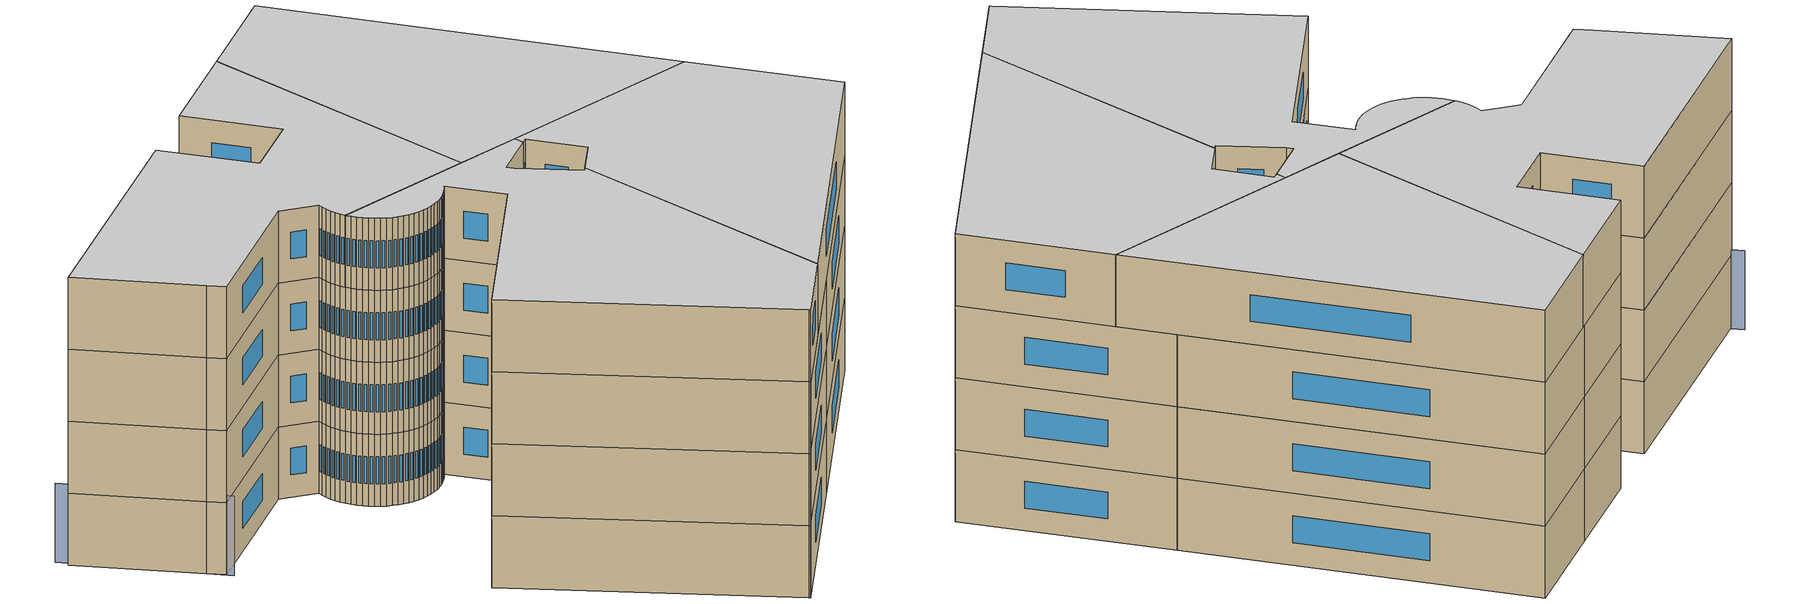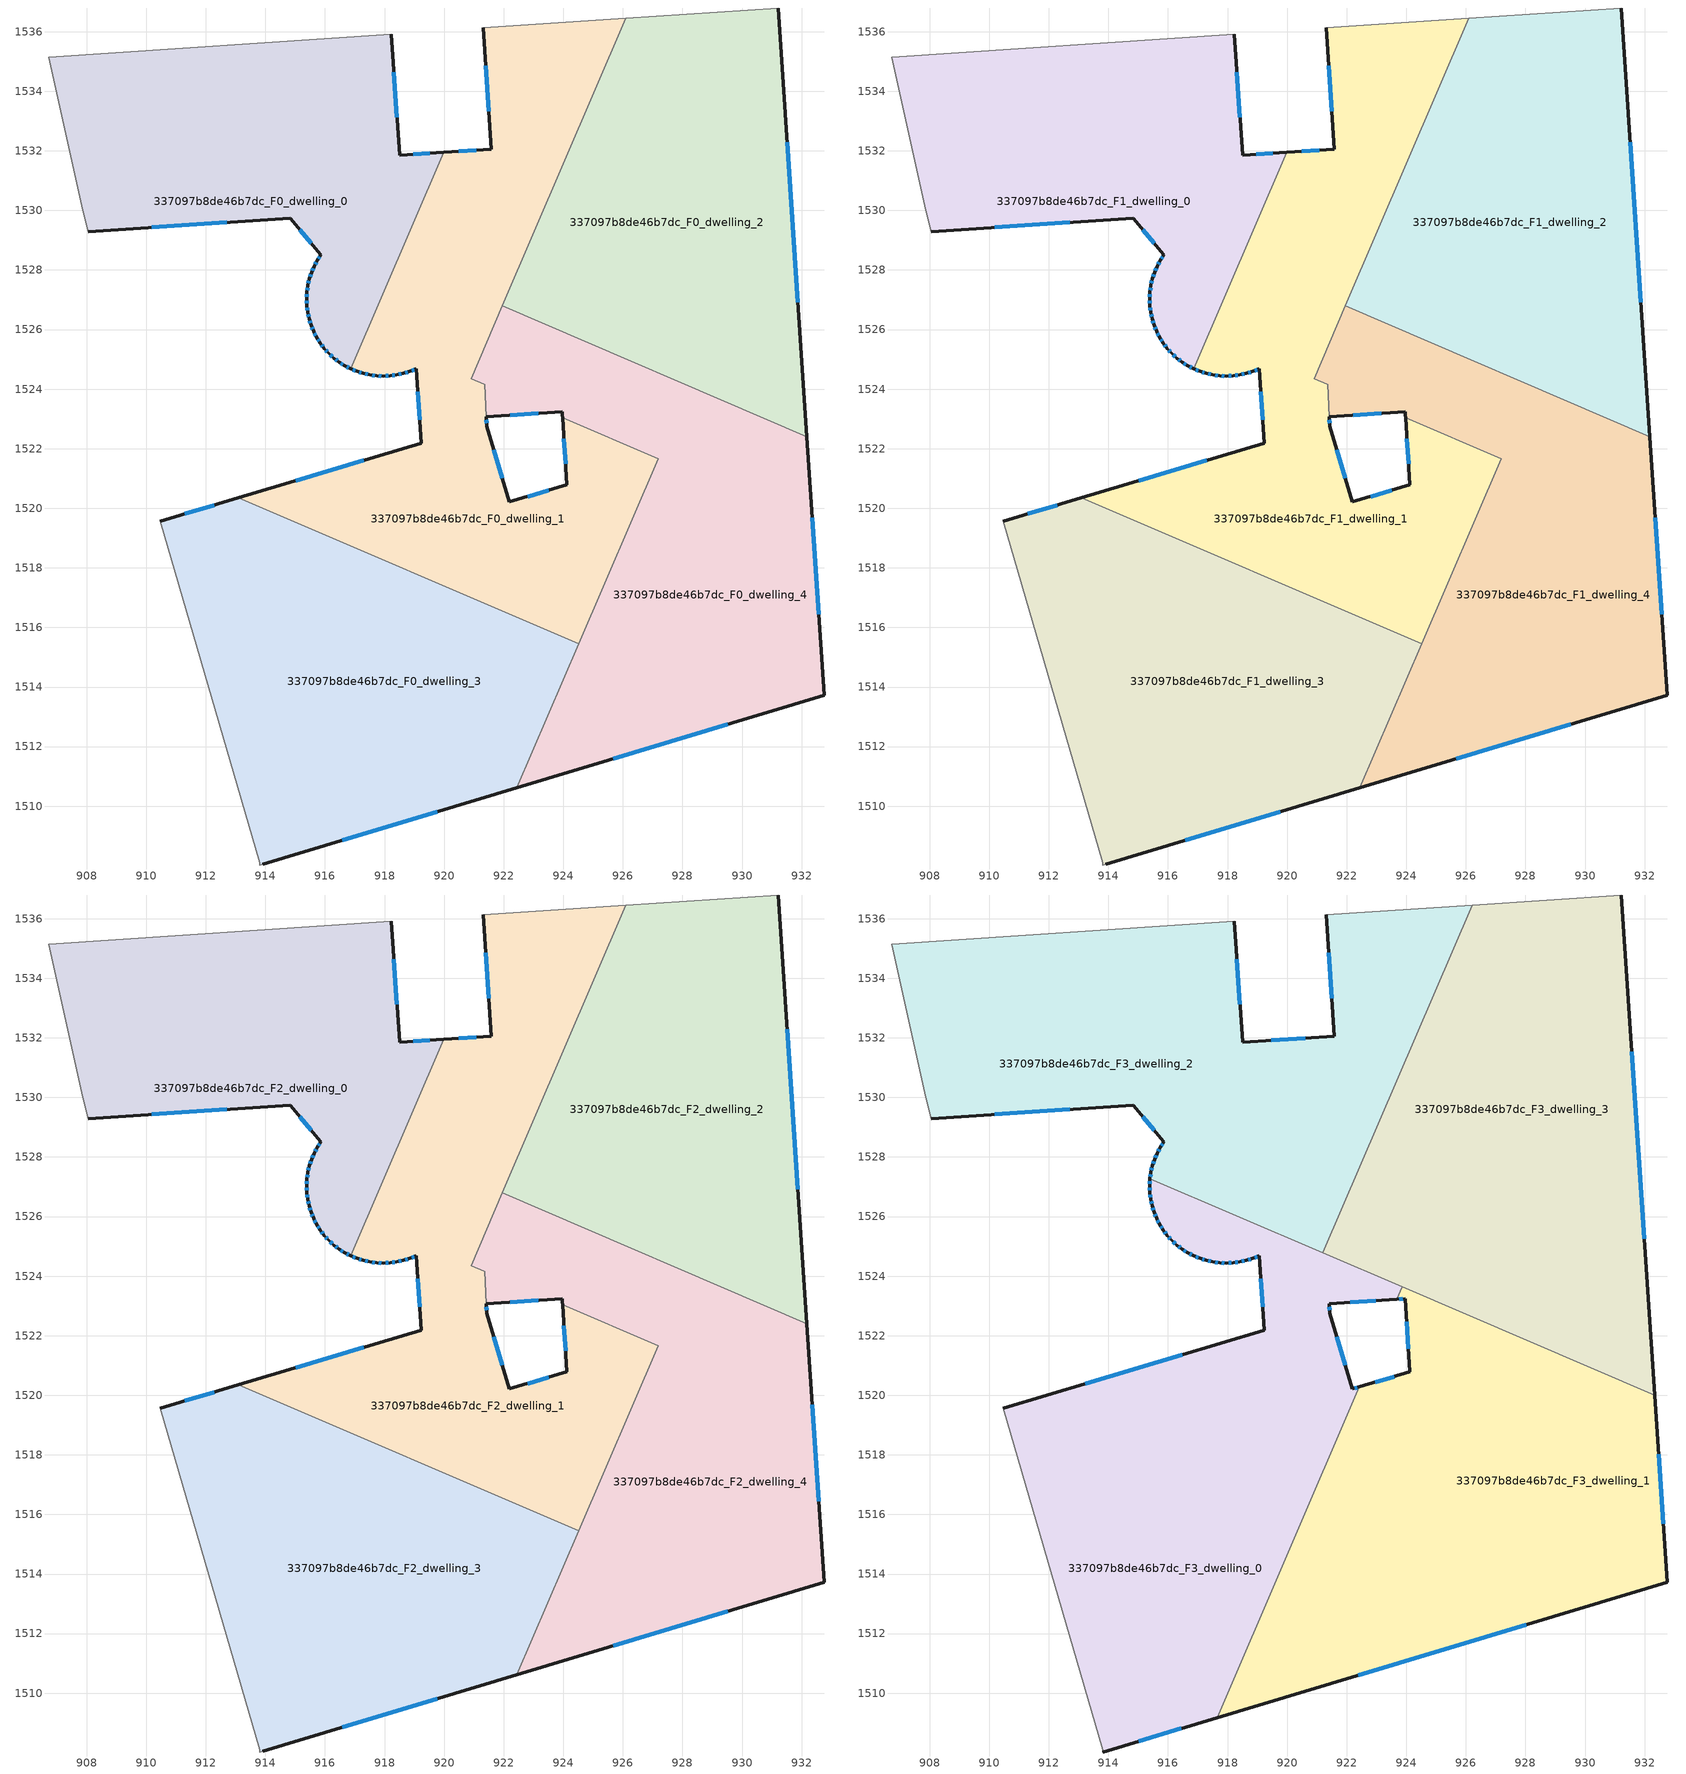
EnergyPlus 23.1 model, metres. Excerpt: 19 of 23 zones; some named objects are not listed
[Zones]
337097b8de46b7dc_F0_dwelling_0
 floor ground (EU_floor_Construction): 918.22,1535.91 918.5,1531.85 919.98,1531.95 916.86,1524.68 916.67,1524.79 916.47,1524.9 916.3,1525.04 916.13,1525.2 915.97,1525.36 915.84,1525.54 915.72,1525.73 915.61,1525.94 915.53,1526.15 915.47,1526.37 915.42,1526.58 915.39,1526.8 915.39,1527.03 915.39,1527.25 915.43,1527.48 915.47,1527.71 915.55,1527.92 915.64,1528.13 915.74,1528.32 915.86,1528.51 914.84,1529.74 908.05,1529.29 907.88,1530.01 906.73,1535.14 z0
 wall outside (EU_wall_Construction): 908.05,1529.29 914.84,1529.74 915.86,1528.51 915.74,1528.32 915.64,1528.13 915.55,1527.92 915.47,1527.71 915.43,1527.48 915.39,1527.25 915.39,1527.03 915.39,1526.8 915.42,1526.58 915.47,1526.37 915.53,1526.15 915.61,1525.94 915.72,1525.73 915.84,1525.54 915.97,1525.36 916.13,1525.2 916.3,1525.04 916.47,1524.9 916.67,1524.79 916.86,1524.68 / 919.98,1531.95 918.5,1531.85 918.22,1535.91 z0:3
 wall adiabatic (EU_wall_Construction): 918.22,1535.91 906.73,1535.14 907.88,1530.01 908.05,1529.29 z0:3
 wall to 337097b8de46b7dc_F0_dwelling_1 (EU_wall_Construction): 916.86,1524.68 919.98,1531.95 z0:3
 window (EU_Window_Construction): 916.18,1525.15 916.25,1525.09 / 916.02,1525.31 916.08,1525.25 / 915.88,1525.49 915.93,1525.42 / 915.76,1525.67 915.8,1525.6 / 915.65,1525.87 915.69,1525.79 / 915.56,1526.08 915.59,1526 / 915.49,1526.3 915.51,1526.21 / 915.44,1526.52 915.45,1526.43 / 915.4,1526.74 915.41,1526.65 / 915.39,1526.96 915.39,1526.88 / 915.39,1527.19 915.39,1527.1 / 915.42,1527.41 915.4,1527.33 / 915.46,1527.64 915.44,1527.55 / 915.53,1527.85 915.5,1527.77 / 915.61,1528.06 915.58,1527.98 / 915.71,1528.26 915.67,1528.19 / 915.82,1528.45 915.78,1528.38 / 915.16,1529.36 915.54,1528.9 / 910.18,1529.43 912.71,1529.6 / 918.41,1533.12 918.31,1534.64 / 919.52,1531.91 918.97,1531.88 / 916.73,1524.75 916.8,1524.71 / 916.53,1524.87 916.6,1524.82 / 916.35,1525 916.42,1524.95 z0.94:2.06
337097b8de46b7dc_F0_dwelling_1
 floor ground (EU_floor_Construction): 926.1,1536.45 920.91,1524.36 921.35,1524.17 921.43,1522.76 922.19,1520.21 924.12,1520.79 923.97,1523.04 927.18,1521.66 924.52,1515.45 913.1,1520.35 919.23,1522.19 919.06,1524.69 918.85,1524.59 918.63,1524.53 918.41,1524.48 918.19,1524.45 917.96,1524.44 917.74,1524.45 917.51,1524.48 917.29,1524.53 917.08,1524.59 916.86,1524.68 919.98,1531.95 921.58,1532.05 921.31,1536.12 z0
 wall outside (EU_wall_Construction): 923.97,1523.04 924.12,1520.79 922.19,1520.21 921.43,1522.76 921.41,1523.07 / 916.86,1524.68 917.08,1524.59 917.29,1524.53 917.51,1524.48 917.74,1524.45 917.96,1524.44 918.19,1524.45 918.41,1524.48 918.63,1524.53 918.85,1524.59 919.06,1524.69 919.23,1522.19 913.1,1520.35 / 921.31,1536.12 921.58,1532.05 919.98,1531.95 z0:3
 wall to 337097b8de46b7dc_F0_dwelling_4 (EU_wall_Construction): 924.52,1515.45 927.18,1521.66 923.97,1523.04 / 921.35,1524.17 920.91,1524.36 921.96,1526.79 / 921.41,1523.07 921.36,1524.16 z0:3
 wall to 337097b8de46b7dc_F0_dwelling_3 (EU_wall_Construction): 913.1,1520.35 924.52,1515.45 z0:3
 wall adiabatic (EU_wall_Construction): 926.1,1536.45 921.31,1536.12 z0:3
 wall to 337097b8de46b7dc_F0_dwelling_2 (EU_wall_Construction): 921.96,1526.79 926.1,1536.45 z0:3
 window (EU_Window_Construction): 921.95,1521.01 921.67,1521.96 / 923.52,1520.61 922.8,1520.39 / 924.02,1522.33 924.08,1521.49 / 917.31,1521.62 915.02,1520.93 / 919.11,1523.91 919.18,1522.97 / 918.91,1524.62 918.99,1524.66 / 918.7,1524.55 918.78,1524.57 / 918.48,1524.49 918.56,1524.51 / 918.26,1524.46 918.34,1524.47 / 918.03,1524.44 918.12,1524.45 / 917.81,1524.44 917.89,1524.44 / 917.58,1524.47 917.67,1524.46 / 917.36,1524.51 917.44,1524.5 / 917.15,1524.57 917.22,1524.55 / 916.93,1524.65 917.01,1524.62 / 921.08,1532.02 920.48,1531.98 / 921.39,1534.85 921.49,1533.33 / 921.42,1522.86 921.42,1522.97 z0.94:2.06
337097b8de46b7dc_F0_dwelling_2
 floor ground (EU_floor_Construction): 931.21,1536.79 932.18,1522.41 921.96,1526.79 926.1,1536.45 z0
 wall outside (EU_wall_Construction): 932.18,1522.41 931.21,1536.79 z0:3
 wall to 337097b8de46b7dc_F0_dwelling_4 (EU_wall_Construction): 921.96,1526.79 932.18,1522.41 z0:3
 wall adiabatic (EU_wall_Construction): 931.21,1536.79 926.1,1536.45 z0:3
 window (EU_Window_Construction): 931.88,1526.92 931.52,1532.28 z0.94:2.06
337097b8de46b7dc_F0_dwelling_3
 floor ground (EU_floor_Construction): 924.52,1515.45 922.44,1510.62 913.91,1508.05 913.81,1508.03 913.81,1508.09 910.48,1519.57 913.1,1520.35 z0
 wall outside (EU_wall_Construction): 913.1,1520.35 910.48,1519.57 / 913.91,1508.05 922.44,1510.62 z0:3
 wall adiabatic (EU_wall_Construction): 910.48,1519.57 913.81,1508.09 913.81,1508.03 913.91,1508.05 z0:3
 wall to 337097b8de46b7dc_F0_dwelling_4 (EU_wall_Construction): 922.44,1510.62 924.51,1515.45 z0:3
 window (EU_Window_Construction): 912.28,1520.11 911.3,1519.82 / 916.58,1508.86 919.76,1509.81 z0.94:2.06
337097b8de46b7dc_F0_dwelling_4
 floor ground (EU_floor_Construction): 932.18,1522.41 932.76,1513.72 922.44,1510.62 927.18,1521.66 923.97,1523.04 923.97,1523.13 923.96,1523.24 921.41,1523.07 921.36,1524.16 920.91,1524.36 921.96,1526.79 z0
 wall outside (EU_wall_Construction): 921.41,1523.07 923.96,1523.24 923.97,1523.13 923.97,1523.04 / 922.44,1510.62 932.76,1513.72 932.18,1522.41 z0:3
 window (EU_Window_Construction): 922.21,1523.12 923.16,1523.19 / 932.58,1516.44 932.36,1519.68 / 925.67,1511.59 929.53,1512.74 z0.94:2.06
337097b8de46b7dc_F1_dwelling_0
 floor to 337097b8de46b7dc_F0_dwelling_0 (EU_floor_Construction): 918.22,1535.91 918.5,1531.85 919.98,1531.95 916.86,1524.68 916.67,1524.79 916.47,1524.9 916.3,1525.04 916.13,1525.2 915.97,1525.36 915.84,1525.54 915.72,1525.73 915.61,1525.94 915.53,1526.15 915.47,1526.37 915.42,1526.58 915.39,1526.8 915.39,1527.03 915.39,1527.25 915.43,1527.48 915.47,1527.71 915.55,1527.92 915.64,1528.13 915.74,1528.32 915.86,1528.51 914.84,1529.74 908.05,1529.29 907.88,1530.01 906.73,1535.14 z3
 wall outside (EU_wall_Construction): 908.05,1529.29 914.84,1529.74 915.86,1528.51 915.74,1528.32 915.64,1528.13 915.55,1527.92 915.47,1527.71 915.43,1527.48 915.39,1527.25 915.39,1527.03 915.39,1526.8 915.42,1526.58 915.47,1526.37 915.53,1526.15 915.61,1525.94 915.72,1525.73 915.84,1525.54 915.97,1525.36 916.13,1525.2 916.3,1525.04 916.47,1524.9 916.67,1524.79 916.86,1524.68 / 919.98,1531.95 918.5,1531.85 918.22,1535.91 z3:6
 wall adiabatic (EU_wall_Construction): 918.22,1535.91 906.73,1535.14 907.88,1530.01 908.05,1529.29 z3:6
 wall to 337097b8de46b7dc_F1_dwelling_1 (EU_wall_Construction): 916.86,1524.68 919.98,1531.95 z3:6
 window (EU_Window_Construction): 916.18,1525.15 916.25,1525.09 / 916.02,1525.31 916.08,1525.25 / 915.88,1525.49 915.93,1525.42 / 915.76,1525.67 915.8,1525.6 / 915.65,1525.87 915.69,1525.79 / 915.56,1526.08 915.59,1526 / 915.49,1526.3 915.51,1526.21 / 915.44,1526.52 915.45,1526.43 / 915.4,1526.74 915.41,1526.65 / 915.39,1526.96 915.39,1526.88 / 915.39,1527.19 915.39,1527.1 / 915.42,1527.41 915.4,1527.33 / 915.46,1527.64 915.44,1527.55 / 915.53,1527.85 915.5,1527.77 / 915.61,1528.06 915.58,1527.98 / 915.71,1528.26 915.67,1528.19 / 915.82,1528.45 915.78,1528.38 / 915.16,1529.36 915.54,1528.9 / 910.18,1529.43 912.71,1529.6 / 918.41,1533.12 918.31,1534.64 / 919.52,1531.91 918.97,1531.88 / 916.73,1524.75 916.8,1524.71 / 916.53,1524.87 916.6,1524.82 / 916.35,1525 916.42,1524.95 z3.94:5.06
337097b8de46b7dc_F1_dwelling_1
 floor to 337097b8de46b7dc_F0_dwelling_1 (EU_floor_Construction): 926.1,1536.45 920.91,1524.36 921.36,1524.16 921.43,1522.76 922.19,1520.21 924.12,1520.79 923.97,1523.04 927.18,1521.66 924.52,1515.45 913.1,1520.35 919.23,1522.19 919.06,1524.69 918.85,1524.59 918.63,1524.53 918.41,1524.48 918.19,1524.45 917.96,1524.44 917.74,1524.45 917.51,1524.48 917.29,1524.53 917.08,1524.59 916.86,1524.68 919.98,1531.95 921.58,1532.05 921.31,1536.12 z3
 wall outside (EU_wall_Construction): 923.97,1523.04 924.12,1520.79 922.19,1520.21 921.43,1522.76 921.41,1523.07 / 916.86,1524.68 917.08,1524.59 917.29,1524.53 917.51,1524.48 917.74,1524.45 917.96,1524.44 918.19,1524.45 918.41,1524.48 918.63,1524.53 918.85,1524.59 919.06,1524.69 919.23,1522.19 913.1,1520.35 / 921.31,1536.12 921.58,1532.05 919.98,1531.95 z3:6
 wall to 337097b8de46b7dc_F1_dwelling_4 (EU_wall_Construction): 924.52,1515.45 927.18,1521.66 923.97,1523.04 / 921.35,1524.17 920.91,1524.36 921.96,1526.79 / 921.41,1523.07 921.36,1524.16 z3:6
 wall to 337097b8de46b7dc_F1_dwelling_3 (EU_wall_Construction): 913.1,1520.35 924.52,1515.45 z3:6
 wall adiabatic (EU_wall_Construction): 926.1,1536.45 921.31,1536.12 z3:6
 wall to 337097b8de46b7dc_F1_dwelling_2 (EU_wall_Construction): 921.96,1526.79 926.1,1536.45 z3:6
 window (EU_Window_Construction): 921.95,1521.01 921.67,1521.96 / 923.52,1520.61 922.8,1520.39 / 924.02,1522.33 924.08,1521.49 / 917.31,1521.62 915.02,1520.93 / 919.11,1523.91 919.18,1522.97 / 918.91,1524.62 918.99,1524.66 / 918.7,1524.55 918.78,1524.57 / 918.48,1524.49 918.56,1524.51 / 918.26,1524.46 918.34,1524.47 / 918.03,1524.44 918.12,1524.45 / 917.81,1524.44 917.89,1524.44 / 917.58,1524.47 917.67,1524.46 / 917.36,1524.51 917.44,1524.5 / 917.15,1524.57 917.22,1524.55 / 916.93,1524.65 917.01,1524.62 / 921.08,1532.02 920.48,1531.98 / 921.39,1534.85 921.49,1533.33 / 921.42,1522.86 921.42,1522.97 z3.94:5.06
337097b8de46b7dc_F1_dwelling_2
 floor to 337097b8de46b7dc_F0_dwelling_2 (EU_floor_Construction): 931.21,1536.79 932.18,1522.41 921.96,1526.79 926.1,1536.45 z3
 wall outside (EU_wall_Construction): 932.18,1522.41 931.21,1536.79 z3:6
 wall to 337097b8de46b7dc_F1_dwelling_4 (EU_wall_Construction): 921.96,1526.79 932.18,1522.41 z3:6
 wall adiabatic (EU_wall_Construction): 931.21,1536.79 926.1,1536.45 z3:6
 window (EU_Window_Construction): 931.88,1526.92 931.52,1532.28 z3.94:5.06
337097b8de46b7dc_F1_dwelling_3
 floor to 337097b8de46b7dc_F0_dwelling_3 (EU_floor_Construction): 924.52,1515.45 922.44,1510.62 913.91,1508.05 913.81,1508.03 913.81,1508.09 910.48,1519.57 913.1,1520.35 z3
 wall outside (EU_wall_Construction): 913.1,1520.35 910.48,1519.57 / 913.91,1508.05 922.44,1510.62 z3:6
 wall adiabatic (EU_wall_Construction): 910.48,1519.57 913.81,1508.09 913.81,1508.03 913.91,1508.05 z3:6
 wall to 337097b8de46b7dc_F1_dwelling_4 (EU_wall_Construction): 922.44,1510.62 924.51,1515.45 z3:6
 window (EU_Window_Construction): 912.28,1520.11 911.3,1519.82 / 916.58,1508.86 919.76,1509.81 z3.94:5.06
337097b8de46b7dc_F1_dwelling_4
 floor to 337097b8de46b7dc_F0_dwelling_4 (EU_floor_Construction): 932.18,1522.41 932.76,1513.72 922.44,1510.62 927.18,1521.66 923.97,1523.04 923.97,1523.13 923.96,1523.24 921.41,1523.07 921.36,1524.16 920.91,1524.36 921.96,1526.79 z3
 wall outside (EU_wall_Construction): 921.41,1523.07 923.96,1523.24 923.97,1523.13 923.97,1523.04 / 922.44,1510.62 932.76,1513.72 932.18,1522.41 z3:6
 window (EU_Window_Construction): 922.21,1523.12 923.16,1523.19 / 932.58,1516.44 932.36,1519.68 / 925.67,1511.59 929.53,1512.74 z3.94:5.06
337097b8de46b7dc_F2_dwelling_0
 floor to 337097b8de46b7dc_F1_dwelling_0 (EU_floor_Construction): 918.22,1535.91 918.5,1531.85 919.98,1531.95 916.86,1524.68 916.67,1524.79 916.47,1524.9 916.3,1525.04 916.13,1525.2 915.97,1525.36 915.84,1525.54 915.72,1525.73 915.61,1525.94 915.53,1526.15 915.47,1526.37 915.42,1526.58 915.39,1526.8 915.39,1527.03 915.39,1527.25 915.43,1527.48 915.47,1527.71 915.55,1527.92 915.64,1528.13 915.74,1528.32 915.86,1528.51 914.84,1529.74 908.05,1529.29 907.88,1530.01 906.73,1535.14 z6
 wall outside (EU_wall_Construction): 908.05,1529.29 914.84,1529.74 915.86,1528.51 915.74,1528.32 915.64,1528.13 915.55,1527.92 915.47,1527.71 915.43,1527.48 915.39,1527.25 915.39,1527.03 915.39,1526.8 915.42,1526.58 915.47,1526.37 915.53,1526.15 915.61,1525.94 915.72,1525.73 915.84,1525.54 915.97,1525.36 916.13,1525.2 916.3,1525.04 916.47,1524.9 916.67,1524.79 916.86,1524.68 / 919.98,1531.95 918.5,1531.85 918.22,1535.91 z6:9
 wall adiabatic (EU_wall_Construction): 918.22,1535.91 906.73,1535.14 907.88,1530.01 908.05,1529.29 z6:9
 wall to 337097b8de46b7dc_F2_dwelling_1 (EU_wall_Construction): 916.86,1524.68 919.98,1531.95 z6:9
 window (EU_Window_Construction): 916.18,1525.15 916.25,1525.09 / 916.02,1525.31 916.08,1525.25 / 915.88,1525.49 915.93,1525.42 / 915.76,1525.67 915.8,1525.6 / 915.65,1525.87 915.69,1525.79 / 915.56,1526.08 915.59,1526 / 915.49,1526.3 915.51,1526.21 / 915.44,1526.52 915.45,1526.43 / 915.4,1526.74 915.41,1526.65 / 915.39,1526.96 915.39,1526.88 / 915.39,1527.19 915.39,1527.1 / 915.42,1527.41 915.4,1527.33 / 915.46,1527.64 915.44,1527.55 / 915.53,1527.85 915.5,1527.77 / 915.61,1528.06 915.58,1527.98 / 915.71,1528.26 915.67,1528.19 / 915.82,1528.45 915.78,1528.38 / 915.16,1529.36 915.54,1528.9 / 910.18,1529.43 912.71,1529.6 / 918.41,1533.12 918.31,1534.64 / 919.52,1531.91 918.97,1531.88 / 916.73,1524.75 916.8,1524.71 / 916.53,1524.87 916.6,1524.82 / 916.35,1525 916.42,1524.95 z6.94:8.06
337097b8de46b7dc_F2_dwelling_1
 floor to 337097b8de46b7dc_F1_dwelling_1 (EU_floor_Construction): 926.1,1536.45 920.91,1524.36 921.36,1524.16 921.43,1522.76 922.19,1520.21 924.12,1520.79 923.97,1523.04 927.18,1521.66 924.52,1515.45 913.1,1520.35 919.23,1522.19 919.06,1524.69 918.85,1524.59 918.63,1524.53 918.41,1524.48 918.19,1524.45 917.96,1524.44 917.74,1524.45 917.51,1524.48 917.29,1524.53 917.08,1524.59 916.86,1524.68 919.98,1531.95 921.58,1532.05 921.31,1536.12 z6
 wall outside (EU_wall_Construction): 923.97,1523.04 924.12,1520.79 922.19,1520.21 921.43,1522.76 921.41,1523.07 / 916.86,1524.68 917.08,1524.59 917.29,1524.53 917.51,1524.48 917.74,1524.45 917.96,1524.44 918.19,1524.45 918.41,1524.48 918.63,1524.53 918.85,1524.59 919.06,1524.69 919.23,1522.19 913.1,1520.35 / 921.31,1536.12 921.58,1532.05 919.98,1531.95 z6:9
 wall to 337097b8de46b7dc_F2_dwelling_4 (EU_wall_Construction): 924.52,1515.45 927.18,1521.66 923.97,1523.04 / 921.35,1524.17 920.91,1524.36 921.96,1526.79 / 921.41,1523.07 921.36,1524.16 z6:9
 wall to 337097b8de46b7dc_F2_dwelling_3 (EU_wall_Construction): 913.1,1520.35 924.52,1515.45 z6:9
 wall adiabatic (EU_wall_Construction): 926.1,1536.45 921.31,1536.12 z6:9
 wall to 337097b8de46b7dc_F2_dwelling_2 (EU_wall_Construction): 921.96,1526.79 926.1,1536.45 z6:9
 window (EU_Window_Construction): 921.95,1521.01 921.67,1521.96 / 923.52,1520.61 922.8,1520.39 / 924.02,1522.33 924.08,1521.49 / 917.31,1521.62 915.02,1520.93 / 919.11,1523.91 919.18,1522.97 / 918.91,1524.62 918.99,1524.66 / 918.7,1524.55 918.78,1524.57 / 918.48,1524.49 918.56,1524.51 / 918.26,1524.46 918.34,1524.47 / 918.03,1524.44 918.12,1524.45 / 917.81,1524.44 917.89,1524.44 / 917.58,1524.47 917.67,1524.46 / 917.36,1524.51 917.44,1524.5 / 917.15,1524.57 917.22,1524.55 / 916.93,1524.65 917.01,1524.62 / 921.08,1532.02 920.48,1531.98 / 921.39,1534.85 921.49,1533.33 / 921.42,1522.86 921.42,1522.97 z6.94:8.06
337097b8de46b7dc_F2_dwelling_2
 floor to 337097b8de46b7dc_F1_dwelling_2 (EU_floor_Construction): 931.21,1536.79 932.18,1522.41 921.96,1526.79 926.1,1536.45 z6
 wall outside (EU_wall_Construction): 932.18,1522.41 931.21,1536.79 z6:9
 wall to 337097b8de46b7dc_F2_dwelling_4 (EU_wall_Construction): 921.96,1526.79 932.18,1522.41 z6:9
 wall adiabatic (EU_wall_Construction): 931.21,1536.79 926.1,1536.45 z6:9
 window (EU_Window_Construction): 931.88,1526.92 931.52,1532.28 z6.94:8.06
337097b8de46b7dc_F2_dwelling_3
 floor to 337097b8de46b7dc_F1_dwelling_3 (EU_floor_Construction): 924.52,1515.45 922.44,1510.62 913.91,1508.05 913.81,1508.03 913.81,1508.09 910.48,1519.57 913.1,1520.35 z6
 wall outside (EU_wall_Construction): 913.1,1520.35 910.48,1519.57 / 913.91,1508.05 922.44,1510.62 z6:9
 wall adiabatic (EU_wall_Construction): 910.48,1519.57 913.81,1508.09 913.81,1508.03 913.91,1508.05 z6:9
 wall to 337097b8de46b7dc_F2_dwelling_4 (EU_wall_Construction): 922.44,1510.62 924.51,1515.45 z6:9
 window (EU_Window_Construction): 912.28,1520.11 911.3,1519.82 / 916.58,1508.86 919.76,1509.81 z6.94:8.06
337097b8de46b7dc_F2_dwelling_4
 floor to 337097b8de46b7dc_F1_dwelling_4 (EU_floor_Construction): 932.18,1522.41 932.76,1513.72 922.44,1510.62 927.18,1521.66 923.97,1523.04 923.97,1523.13 923.96,1523.24 921.41,1523.07 921.36,1524.16 920.91,1524.36 921.96,1526.79 z6
 wall outside (EU_wall_Construction): 921.41,1523.07 923.96,1523.24 923.97,1523.13 923.97,1523.04 / 922.44,1510.62 932.76,1513.72 932.18,1522.41 z6:9
 window (EU_Window_Construction): 922.21,1523.12 923.16,1523.19 / 932.58,1516.44 932.36,1519.68 / 925.67,1511.59 929.53,1512.74 z6.94:8.06
337097b8de46b7dc_F3_dwelling_0
 floor to 337097b8de46b7dc_F2_dwelling_3 (EU_floor_Construction): 920.99,1516.96 917.65,1509.18 913.91,1508.05 913.81,1508.03 913.81,1508.09 910.48,1519.57 913.1,1520.35 z9
 floor to 337097b8de46b7dc_F2_dwelling_0 (EU_floor_Construction): 917.58,1526.34 916.87,1524.68 916.67,1524.79 916.47,1524.9 916.3,1525.04 916.13,1525.2 915.97,1525.36 915.84,1525.54 915.72,1525.73 915.61,1525.94 915.53,1526.15 915.47,1526.37 915.42,1526.58 915.39,1526.8 915.39,1527.03 915.39,1527.25 915.4,1527.27 z9
 floor to 337097b8de46b7dc_F2_dwelling_1 (EU_floor_Construction): 921.11,1524.82 920.91,1524.36 921.36,1524.16 921.43,1522.76 922.19,1520.21 922.42,1520.28 920.99,1516.96 913.1,1520.35 919.23,1522.19 919.06,1524.69 918.85,1524.59 918.63,1524.53 918.41,1524.48 918.19,1524.45 917.96,1524.44 917.74,1524.45 917.51,1524.48 917.29,1524.53 917.08,1524.59 916.87,1524.68 917.58,1526.34 z9
 floor to 337097b8de46b7dc_F2_dwelling_4 (EU_floor_Construction): 923.86,1523.64 923.68,1523.22 921.41,1523.07 921.36,1524.16 920.91,1524.36 921.11,1524.82 z9
 wall outside (EU_wall_Construction): 915.4,1527.27 915.39,1527.25 915.39,1527.03 915.39,1526.8 915.42,1526.58 915.47,1526.37 915.53,1526.15 915.61,1525.94 915.72,1525.73 915.84,1525.54 915.97,1525.36 916.13,1525.2 916.3,1525.04 916.47,1524.9 916.67,1524.79 916.87,1524.68 917.08,1524.59 917.29,1524.53 917.51,1524.48 917.74,1524.45 917.96,1524.44 918.19,1524.45 918.41,1524.48 918.63,1524.53 918.85,1524.59 919.06,1524.69 919.23,1522.19 910.48,1519.57 / 922.42,1520.28 922.19,1520.21 921.43,1522.76 921.41,1523.07 923.68,1523.22 / 913.81,1508.03 917.65,1509.18 z9:12
 wall to 337097b8de46b7dc_F3_dwelling_1 (EU_wall_Construction): 923.68,1523.22 923.86,1523.64 / 917.65,1509.18 922.42,1520.28 z9:12
 wall adiabatic (EU_wall_Construction): 910.48,1519.57 913.81,1508.09 913.81,1508.03 z9:12
 wall to 337097b8de46b7dc_F3_dwelling_2 (EU_wall_Construction): 921.2,1524.78 915.4,1527.27 z9:12
 wall to 337097b8de46b7dc_F3_dwelling_3 (EU_wall_Construction): 923.86,1523.64 921.2,1524.78 z9:12
 window (EU_Window_Construction): 918.91,1524.62 918.99,1524.66 / 918.7,1524.55 918.78,1524.57 / 918.48,1524.49 918.56,1524.51 / 918.26,1524.46 918.34,1524.47 / 918.03,1524.44 918.12,1524.45 / 917.81,1524.44 917.89,1524.44 / 917.58,1524.47 917.67,1524.46 / 917.36,1524.51 917.44,1524.5 / 917.15,1524.57 917.22,1524.55 / 916.93,1524.65 917.01,1524.62 / 916.73,1524.75 916.8,1524.71 / 916.53,1524.87 916.6,1524.82 / 916.35,1525 916.42,1524.95 / 916.18,1525.15 916.25,1525.09 / 916.02,1525.31 916.08,1525.25 / 915.88,1525.49 915.93,1525.42 / 915.76,1525.67 915.8,1525.6 / 915.65,1525.87 915.69,1525.79 / 915.56,1526.08 915.59,1526 / 915.49,1526.3 915.51,1526.21 / 915.44,1526.52 915.45,1526.43 / 915.4,1526.74 915.41,1526.65 / 915.39,1526.96 915.39,1526.88 / 915.39,1527.19 915.39,1527.1 / 922.12,1523.12 922.97,1523.18 / 921.42,1522.86 921.42,1522.97 / 921.95,1521.01 921.67,1521.96 / 922.35,1520.26 922.26,1520.23 / 915.01,1508.39 916.45,1508.82 / 916.49,1521.37 913.22,1520.39 / 919.11,1523.91 919.18,1522.97 z9.94:11.06
 ceiling to 337097b8de46b7dc_F4_dwelling_0 (EU_floor_Construction): 917.65,1509.18 922.42,1520.28 922.19,1520.21 921.43,1522.76 921.41,1523.07 923.68,1523.22 923.86,1523.64 915.4,1527.27 915.39,1527.25 915.39,1527.03 915.39,1526.8 915.42,1526.58 915.47,1526.37 915.53,1526.15 915.61,1525.94 915.72,1525.73 915.84,1525.54 915.97,1525.36 916.13,1525.2 916.3,1525.04 916.47,1524.9 916.67,1524.79 916.87,1524.68 917.08,1524.59 917.29,1524.53 917.51,1524.48 917.74,1524.45 917.96,1524.44 918.19,1524.45 918.41,1524.48 918.63,1524.53 918.85,1524.59 919.06,1524.69 919.23,1522.19 910.48,1519.57 913.81,1508.09 913.81,1508.03 z12
337097b8de46b7dc_F3_dwelling_1
 floor to 337097b8de46b7dc_F2_dwelling_1 (EU_floor_Construction): 927.18,1521.66 924.52,1515.45 920.99,1516.96 922.42,1520.28 924.12,1520.79 923.97,1523.04 z9
 floor to 337097b8de46b7dc_F2_dwelling_4 (EU_floor_Construction): 932.34,1520 932.76,1513.72 922.44,1510.62 927.18,1521.66 923.97,1523.04 923.97,1523.13 923.96,1523.24 923.68,1523.22 923.86,1523.64 z9
 floor to 337097b8de46b7dc_F2_dwelling_3 (EU_floor_Construction): 924.51,1515.45 922.44,1510.62 917.65,1509.18 920.99,1516.96 z9
 wall outside (EU_wall_Construction): 923.68,1523.22 923.96,1523.24 924.12,1520.79 922.42,1520.28 / 917.65,1509.18 932.76,1513.72 932.34,1520 z9:12
 wall to 337097b8de46b7dc_F3_dwelling_3 (EU_wall_Construction): 932.34,1520 923.86,1523.64 z9:12
 window (EU_Window_Construction): 923.59,1520.63 922.95,1520.44 / 924.01,1522.47 924.07,1521.56 / 923.77,1523.23 923.87,1523.24 / 932.63,1515.68 932.47,1518.03 / 922.39,1510.6 928.02,1512.29 z9.94:11.06
 ceiling to 337097b8de46b7dc_F4_dwelling_1 (EU_floor_Construction): 932.76,1513.72 932.34,1520 923.86,1523.64 923.68,1523.22 923.96,1523.24 924.12,1520.79 922.42,1520.28 917.65,1509.18 z12
337097b8de46b7dc_F3_dwelling_2
 floor to 337097b8de46b7dc_F2_dwelling_0 (EU_floor_Construction): 918.22,1535.91 918.5,1531.85 919.98,1531.95 917.58,1526.34 915.4,1527.27 915.43,1527.48 915.47,1527.71 915.55,1527.92 915.64,1528.13 915.74,1528.32 915.86,1528.51 914.84,1529.74 908.05,1529.29 907.88,1530.01 906.73,1535.14 z9
 floor to 337097b8de46b7dc_F2_dwelling_1 (EU_floor_Construction): 926.1,1536.45 921.11,1524.82 917.58,1526.34 919.98,1531.95 921.58,1532.05 921.31,1536.12 z9
 floor to 337097b8de46b7dc_F2_dwelling_2 (EU_floor_Construction): 926.21,1536.46 922.05,1526.76 921.96,1526.79 926.1,1536.45 z9
 floor to 337097b8de46b7dc_F2_dwelling_4 (EU_floor_Construction): 922.05,1526.76 921.2,1524.78 921.11,1524.82 921.96,1526.79 z9
 wall outside (EU_wall_Construction): 921.31,1536.12 921.58,1532.05 918.5,1531.85 918.22,1535.91 / 908.05,1529.29 914.84,1529.74 915.86,1528.51 915.74,1528.32 915.64,1528.13 915.55,1527.92 915.47,1527.71 915.43,1527.48 915.4,1527.27 z9:12
 wall adiabatic (EU_wall_Construction): 926.21,1536.46 921.31,1536.12 / 918.22,1535.91 906.73,1535.14 907.88,1530.01 908.05,1529.29 z9:12
 wall to 337097b8de46b7dc_F3_dwelling_3 (EU_wall_Construction): 921.2,1524.78 926.21,1536.46 z9:12
 window (EU_Window_Construction): 918.41,1533.12 918.31,1534.64 / 920.61,1531.99 919.47,1531.91 / 921.39,1534.85 921.49,1533.33 / 915.42,1527.42 915.41,1527.34 / 915.46,1527.64 915.44,1527.55 / 915.53,1527.85 915.5,1527.77 / 915.61,1528.06 915.58,1527.98 / 915.71,1528.26 915.67,1528.19 / 915.82,1528.45 915.78,1528.38 / 915.16,1529.36 915.54,1528.9 / 910.18,1529.43 912.71,1529.6 z9.94:11.06
 ceiling to 337097b8de46b7dc_F4_dwelling_2 (EU_floor_Construction): 921.2,1524.78 926.21,1536.46 921.31,1536.12 921.58,1532.05 918.5,1531.85 918.22,1535.91 906.73,1535.14 907.88,1530.01 908.05,1529.29 914.84,1529.74 915.86,1528.51 915.74,1528.32 915.64,1528.13 915.55,1527.92 915.47,1527.71 915.43,1527.48 915.4,1527.27 z12
337097b8de46b7dc_F3_dwelling_3
 floor to 337097b8de46b7dc_F2_dwelling_2 (EU_floor_Construction): 931.21,1536.79 932.18,1522.41 922.05,1526.76 926.21,1536.46 z9
 floor to 337097b8de46b7dc_F2_dwelling_4 (EU_floor_Construction): 932.18,1522.41 932.34,1520 921.2,1524.78 922.05,1526.76 z9
 wall outside (EU_wall_Construction): 932.34,1520 931.21,1536.79 z9:12
 wall adiabatic (EU_wall_Construction): 931.21,1536.79 926.21,1536.46 z9:12
 window (EU_Window_Construction): 931.99,1525.26 931.57,1531.53 z9.94:11.06
 ceiling to 337097b8de46b7dc_F4_dwelling_3 (EU_floor_Construction): 932.34,1520 931.21,1536.79 926.21,1536.46 921.2,1524.78 z12
shading: 906.81,1535.7 908.07,1528.98 z0:3.3
[Building]
EU S2 Campaign: North Axis=0; Terrain=City; Solar Distribution=FullExterior
[Site:Location]
Vienna: Latitude=48; Longitude=16.5; Time Zone=1; Elevation=183
[SizingPeriod:WeatherFileDays]
AnnualSizingPeriod: Begin Month=1; Begin Day of Month=1; End Month=12; End Day of Month=31; Day of Week for Start Day=Monday; Use Weather File Daylight Saving Period=No; Use Weather File Rain and Snow Indicators=No
[MATERIAL]
EU_InternalMass_Material: Roughness=MediumRough; Thickness=0.1; Conductivity=1; Density=1800; Specific Heat=900; Thermal Absorptance=0.9; Solar Absorptance=0.7; Visible Absorptance=0.7
[MATERIAL:NOMASS] Roughness=MediumRough; Thermal Absorptance=0.9; Solar Absorptance=0.7; Visible Absorptance=0.7
Name | Thermal Resistance
EU_wall_NoMass | 0.914258
EU_floor_NoMass | 1.09711
[WINDOWMATERIAL:SIMPLEGLAZINGSYSTEM]
EU_Window_SimpleGlazing: UFactor=2.09642; Solar Heat Gain Coefficient=0.65; Visible Transmittance=0.65
[CONSTRUCTION]
EU_wall_Construction: EU_wall_NoMass
EU_floor_Construction: EU_floor_NoMass
EU_Window_Construction: EU_Window_SimpleGlazing
EU_InternalMass_Construction: EU_InternalMass_Material
[ZONE] Type=1; Multiplier=1; Ceiling Height=autocalculate; Floor Area=autocalculate; Part of Total Floor Area=Yes
Name | Volume
337097b8de46b7dc_F0_dwelling_0; 337097b8de46b7dc_F1_dwelling_0; 337097b8de46b7dc_F2_dwelling_0 | 239.818
337097b8de46b7dc_F3_dwelling_0 | 355.483
337097b8de46b7dc_F0_dwelling_1 | 305.813
337097b8de46b7dc_F1_dwelling_1; 337097b8de46b7dc_F2_dwelling_1 | 305.824
337097b8de46b7dc_F3_dwelling_1 | 355.494
337097b8de46b7dc_F0_dwelling_2; 337097b8de46b7dc_F1_dwelling_2; 337097b8de46b7dc_F2_dwelling_2 | 286.184
337097b8de46b7dc_F3_dwelling_2 | 362.158
337097b8de46b7dc_F0_dwelling_3; 337097b8de46b7dc_F1_dwelling_3; 337097b8de46b7dc_F2_dwelling_3 | 309.355
337097b8de46b7dc_F3_dwelling_3 | 357.709
337097b8de46b7dc_F0_dwelling_4; 337097b8de46b7dc_F1_dwelling_4; 337097b8de46b7dc_F2_dwelling_4 | 289.694
[INTERNALMASS] Construction=EU_InternalMass_Construction
Name | Zone or ZoneList | Surface Area
337097b8de46b7dc_F0_dwelling_0_EU_InternalMass | 337097b8de46b7dc_F0_dwelling_0 | 79.9386
337097b8de46b7dc_F0_dwelling_1_EU_InternalMass | 337097b8de46b7dc_F0_dwelling_1 | 101.942
337097b8de46b7dc_F0_dwelling_2_EU_InternalMass | 337097b8de46b7dc_F0_dwelling_2 | 95.3953
337097b8de46b7dc_F0_dwelling_3_EU_InternalMass | 337097b8de46b7dc_F0_dwelling_3 | 103.117
337097b8de46b7dc_F0_dwelling_4_EU_InternalMass | 337097b8de46b7dc_F0_dwelling_4 | 96.5652
337097b8de46b7dc_F1_dwelling_0_EU_InternalMass | 337097b8de46b7dc_F1_dwelling_0 | 79.9386
337097b8de46b7dc_F1_dwelling_1_EU_InternalMass | 337097b8de46b7dc_F1_dwelling_1 | 101.942
337097b8de46b7dc_F1_dwelling_2_EU_InternalMass | 337097b8de46b7dc_F1_dwelling_2 | 95.3953
337097b8de46b7dc_F1_dwelling_3_EU_InternalMass | 337097b8de46b7dc_F1_dwelling_3 | 103.117
337097b8de46b7dc_F1_dwelling_4_EU_InternalMass | 337097b8de46b7dc_F1_dwelling_4 | 96.5652
337097b8de46b7dc_F2_dwelling_0_EU_InternalMass | 337097b8de46b7dc_F2_dwelling_0 | 79.9386
337097b8de46b7dc_F2_dwelling_1_EU_InternalMass | 337097b8de46b7dc_F2_dwelling_1 | 101.942
337097b8de46b7dc_F2_dwelling_2_EU_InternalMass | 337097b8de46b7dc_F2_dwelling_2 | 95.3953
337097b8de46b7dc_F2_dwelling_3_EU_InternalMass | 337097b8de46b7dc_F2_dwelling_3 | 103.117
337097b8de46b7dc_F2_dwelling_4_EU_InternalMass | 337097b8de46b7dc_F2_dwelling_4 | 96.5652
337097b8de46b7dc_F3_dwelling_0_EU_InternalMass | 337097b8de46b7dc_F3_dwelling_0 | 118.495
337097b8de46b7dc_F3_dwelling_1_EU_InternalMass | 337097b8de46b7dc_F3_dwelling_1 | 118.498
337097b8de46b7dc_F3_dwelling_2_EU_InternalMass | 337097b8de46b7dc_F3_dwelling_2 | 120.718
337097b8de46b7dc_F3_dwelling_3_EU_InternalMass | 337097b8de46b7dc_F3_dwelling_3 | 119.236
[OTHEREQUIPMENT] Fuel Type=Electricity; Design Level Calculation Method=Watts/Area; Power per Zone Floor Area=1; Fraction Latent=0; Fraction Radiant=0; Fraction Lost=0; Carbon Dioxide Generation Rate=0; EndUse Subcategory=EU_Step8_InternalGains
Name | Zone or ZoneList or Space or SpaceList | Schedule
EU_Step8_InternalGain_337097b8de46b7dc_F0_dwelling_0_f000 | 337097b8de46b7dc_F0_dwelling_0 | EU_Step8_GainSchedule_337097b8de46b7dc_F0_dwelling_0_f000
EU_Step8_InternalGain_337097b8de46b7dc_F0_dwelling_1_f000 | 337097b8de46b7dc_F0_dwelling_1 | EU_Step8_GainSchedule_337097b8de46b7dc_F0_dwelling_1_f000
EU_Step8_InternalGain_337097b8de46b7dc_F0_dwelling_2_f000 | 337097b8de46b7dc_F0_dwelling_2 | EU_Step8_GainSchedule_337097b8de46b7dc_F0_dwelling_2_f000
EU_Step8_InternalGain_337097b8de46b7dc_F0_dwelling_3_f000 | 337097b8de46b7dc_F0_dwelling_3 | EU_Step8_GainSchedule_337097b8de46b7dc_F0_dwelling_3_f000
EU_Step8_InternalGain_337097b8de46b7dc_F0_dwelling_4_f000 | 337097b8de46b7dc_F0_dwelling_4 | EU_Step8_GainSchedule_337097b8de46b7dc_F0_dwelling_4_f000
EU_Step8_InternalGain_337097b8de46b7dc_F1_dwelling_0_f000 | 337097b8de46b7dc_F1_dwelling_0 | EU_Step8_GainSchedule_337097b8de46b7dc_F1_dwelling_0_f000
EU_Step8_InternalGain_337097b8de46b7dc_F1_dwelling_1_f000 | 337097b8de46b7dc_F1_dwelling_1 | EU_Step8_GainSchedule_337097b8de46b7dc_F1_dwelling_1_f000
EU_Step8_InternalGain_337097b8de46b7dc_F1_dwelling_2_f000 | 337097b8de46b7dc_F1_dwelling_2 | EU_Step8_GainSchedule_337097b8de46b7dc_F1_dwelling_2_f000
EU_Step8_InternalGain_337097b8de46b7dc_F1_dwelling_3_f000 | 337097b8de46b7dc_F1_dwelling_3 | EU_Step8_GainSchedule_337097b8de46b7dc_F1_dwelling_3_f000
EU_Step8_InternalGain_337097b8de46b7dc_F1_dwelling_4_f000 | 337097b8de46b7dc_F1_dwelling_4 | EU_Step8_GainSchedule_337097b8de46b7dc_F1_dwelling_4_f000
EU_Step8_InternalGain_337097b8de46b7dc_F2_dwelling_0_f000 | 337097b8de46b7dc_F2_dwelling_0 | EU_Step8_GainSchedule_337097b8de46b7dc_F2_dwelling_0_f000
EU_Step8_InternalGain_337097b8de46b7dc_F2_dwelling_1_f000 | 337097b8de46b7dc_F2_dwelling_1 | EU_Step8_GainSchedule_337097b8de46b7dc_F2_dwelling_1_f000
EU_Step8_InternalGain_337097b8de46b7dc_F2_dwelling_2_f000 | 337097b8de46b7dc_F2_dwelling_2 | EU_Step8_GainSchedule_337097b8de46b7dc_F2_dwelling_2_f000
EU_Step8_InternalGain_337097b8de46b7dc_F2_dwelling_3_f000 | 337097b8de46b7dc_F2_dwelling_3 | EU_Step8_GainSchedule_337097b8de46b7dc_F2_dwelling_3_f000
EU_Step8_InternalGain_337097b8de46b7dc_F2_dwelling_4_f000 | 337097b8de46b7dc_F2_dwelling_4 | EU_Step8_GainSchedule_337097b8de46b7dc_F2_dwelling_4_f000
EU_Step8_InternalGain_337097b8de46b7dc_F3_dwelling_0_f000 | 337097b8de46b7dc_F3_dwelling_0 | EU_Step8_GainSchedule_337097b8de46b7dc_F3_dwelling_0_f000
EU_Step8_InternalGain_337097b8de46b7dc_F3_dwelling_1_f000 | 337097b8de46b7dc_F3_dwelling_1 | EU_Step8_GainSchedule_337097b8de46b7dc_F3_dwelling_1_f000
EU_Step8_InternalGain_337097b8de46b7dc_F3_dwelling_2_f000 | 337097b8de46b7dc_F3_dwelling_2 | EU_Step8_GainSchedule_337097b8de46b7dc_F3_dwelling_2_f000
EU_Step8_InternalGain_337097b8de46b7dc_F3_dwelling_3_f000 | 337097b8de46b7dc_F3_dwelling_3 | EU_Step8_GainSchedule_337097b8de46b7dc_F3_dwelling_3_f000
[ZONEVENTILATION:DESIGNFLOWRATE] Schedule=EU_AlwaysOn; Design Flow Rate Calculation Method=AirChanges/Hour; Air Changes per Hour=0.546891; Ventilation Type=Natural; Fan Pressure Rise=0; Fan Total Efficiency=1; Constant Term Coefficient=1; Temperature Term Coefficient=0; Velocity Term Coefficient=0; Velocity Squared Term Coefficient=0; Minimum Indoor Temperature=-100; Maximum Indoor Temperature=100; Delta Temperature=-100; Minimum Outdoor Temperature=-100; Maximum Outdoor Temperature=100; Maximum Wind Speed=40
Name | Zone or ZoneList or Space or SpaceList
EU_ConstantAir_337097b8de46b7dc_F0_dwelling_0 | 337097b8de46b7dc_F0_dwelling_0
EU_ConstantAir_337097b8de46b7dc_F0_dwelling_1 | 337097b8de46b7dc_F0_dwelling_1
EU_ConstantAir_337097b8de46b7dc_F0_dwelling_2 | 337097b8de46b7dc_F0_dwelling_2
EU_ConstantAir_337097b8de46b7dc_F0_dwelling_3 | 337097b8de46b7dc_F0_dwelling_3
EU_ConstantAir_337097b8de46b7dc_F0_dwelling_4 | 337097b8de46b7dc_F0_dwelling_4
EU_ConstantAir_337097b8de46b7dc_F1_dwelling_0 | 337097b8de46b7dc_F1_dwelling_0
EU_ConstantAir_337097b8de46b7dc_F1_dwelling_1 | 337097b8de46b7dc_F1_dwelling_1
EU_ConstantAir_337097b8de46b7dc_F1_dwelling_2 | 337097b8de46b7dc_F1_dwelling_2
EU_ConstantAir_337097b8de46b7dc_F1_dwelling_3 | 337097b8de46b7dc_F1_dwelling_3
EU_ConstantAir_337097b8de46b7dc_F1_dwelling_4 | 337097b8de46b7dc_F1_dwelling_4
EU_ConstantAir_337097b8de46b7dc_F2_dwelling_0 | 337097b8de46b7dc_F2_dwelling_0
EU_ConstantAir_337097b8de46b7dc_F2_dwelling_1 | 337097b8de46b7dc_F2_dwelling_1
EU_ConstantAir_337097b8de46b7dc_F2_dwelling_2 | 337097b8de46b7dc_F2_dwelling_2
EU_ConstantAir_337097b8de46b7dc_F2_dwelling_3 | 337097b8de46b7dc_F2_dwelling_3
EU_ConstantAir_337097b8de46b7dc_F2_dwelling_4 | 337097b8de46b7dc_F2_dwelling_4
EU_ConstantAir_337097b8de46b7dc_F3_dwelling_0 | 337097b8de46b7dc_F3_dwelling_0
EU_ConstantAir_337097b8de46b7dc_F3_dwelling_1 | 337097b8de46b7dc_F3_dwelling_1
EU_ConstantAir_337097b8de46b7dc_F3_dwelling_2 | 337097b8de46b7dc_F3_dwelling_2
EU_ConstantAir_337097b8de46b7dc_F3_dwelling_3 | 337097b8de46b7dc_F3_dwelling_3
[HVACTEMPLATE:THERMOSTAT] Constant Heating Setpoint=20; Constant Cooling Setpoint=50
EU_HeatOnly_337097b8de46b7dc_F0_dwelling_0; EU_HeatOnly_337097b8de46b7dc_F0_dwelling_1; EU_HeatOnly_337097b8de46b7dc_F0_dwelling_2; EU_HeatOnly_337097b8de46b7dc_F0_dwelling_3; EU_HeatOnly_337097b8de46b7dc_F0_dwelling_4; EU_HeatOnly_337097b8de46b7dc_F1_dwelling_0; EU_HeatOnly_337097b8de46b7dc_F1_dwelling_1
[HVACTEMPLATE:ZONE:IDEALLOADSAIRSYSTEM] System Availability Schedule=EU_AlwaysOn; Maximum Heating Supply Air Temperature=50; Minimum Cooling Supply Air Temperature=13; Maximum Heating Supply Air Humidity Ratio=0.0156; Minimum Cooling Supply Air Humidity Ratio=0.0077; Heating Limit=NoLimit; Cooling Limit=NoLimit; Heating Availability Schedule=EU_AlwaysOn; Cooling Availability Schedule=EU_CoolingOff; Dehumidification Control Type=ConstantSensibleHeatRatio; Cooling Sensible Heat Ratio=0.7; Dehumidification Setpoint=60; Humidification Control Type=None; Humidification Setpoint=30; Outdoor Air Method=None; Outdoor Air Flow Rate per Person=0.00944; Outdoor Air Flow Rate per Zone Floor Area=0; Outdoor Air Flow Rate per Zone=0; Demand Controlled Ventilation Type=None; Outdoor Air Economizer Type=NoEconomizer; Heat Recovery Type=None; Sensible Heat Recovery Effectiveness=0.7; Latent Heat Recovery Effectiveness=0.65
Name | Template Thermostat
337097b8de46b7dc_F0_dwelling_0 | EU_HeatOnly_337097b8de46b7dc_F0_dwelling_0
337097b8de46b7dc_F0_dwelling_1 | EU_HeatOnly_337097b8de46b7dc_F0_dwelling_1
337097b8de46b7dc_F0_dwelling_2 | EU_HeatOnly_337097b8de46b7dc_F0_dwelling_2
337097b8de46b7dc_F0_dwelling_3 | EU_HeatOnly_337097b8de46b7dc_F0_dwelling_3
337097b8de46b7dc_F0_dwelling_4 | EU_HeatOnly_337097b8de46b7dc_F0_dwelling_4
337097b8de46b7dc_F1_dwelling_0 | EU_HeatOnly_337097b8de46b7dc_F1_dwelling_0
337097b8de46b7dc_F1_dwelling_1 | EU_HeatOnly_337097b8de46b7dc_F1_dwelling_1
337097b8de46b7dc_F1_dwelling_2 | EU_HeatOnly_337097b8de46b7dc_F1_dwelling_2
337097b8de46b7dc_F1_dwelling_3 | EU_HeatOnly_337097b8de46b7dc_F1_dwelling_3
337097b8de46b7dc_F1_dwelling_4 | EU_HeatOnly_337097b8de46b7dc_F1_dwelling_4
337097b8de46b7dc_F2_dwelling_0 | EU_HeatOnly_337097b8de46b7dc_F2_dwelling_0
337097b8de46b7dc_F2_dwelling_1 | EU_HeatOnly_337097b8de46b7dc_F2_dwelling_1
337097b8de46b7dc_F2_dwelling_2 | EU_HeatOnly_337097b8de46b7dc_F2_dwelling_2
337097b8de46b7dc_F2_dwelling_3 | EU_HeatOnly_337097b8de46b7dc_F2_dwelling_3
337097b8de46b7dc_F2_dwelling_4 | EU_HeatOnly_337097b8de46b7dc_F2_dwelling_4
337097b8de46b7dc_F3_dwelling_0 | EU_HeatOnly_337097b8de46b7dc_F3_dwelling_0
337097b8de46b7dc_F3_dwelling_1 | EU_HeatOnly_337097b8de46b7dc_F3_dwelling_1
337097b8de46b7dc_F3_dwelling_2 | EU_HeatOnly_337097b8de46b7dc_F3_dwelling_2
337097b8de46b7dc_F3_dwelling_3 | EU_HeatOnly_337097b8de46b7dc_F3_dwelling_3
[SIZING:ZONE] Zone Cooling Design Supply Air Temperature Input Method=SupplyAirTemperature; Zone Cooling Design Supply Air Temperature=13; Zone Heating Design Supply Air Temperature Input Method=SupplyAirTemperature; Zone Heating Design Supply Air Temperature=50; Zone Cooling Design Supply Air Humidity Ratio=0.008; Zone Heating Design Supply Air Humidity Ratio=0.008; Cooling Design Air Flow Method=DesignDay; Cooling Design Air Flow Rate=0; Cooling Minimum Air Flow per Zone Floor Area=0.000762; Cooling Minimum Air Flow=0; Cooling Minimum Air Flow Fraction=0.2; Heating Design Air Flow Method=DesignDay; Heating Design Air Flow Rate=0; Heating Maximum Air Flow per Zone Floor Area=0.002032; Heating Maximum Air Flow=0.141576; Heating Maximum Air Flow Fraction=0.3; Account for Dedicated Outdoor Air System=No; Dedicated Outdoor Air System Control Strategy=NeutralSupplyAir; Dedicated Outdoor Air Low Setpoint Temperature for Design=autosize; Dedicated Outdoor Air High Setpoint Temperature for Design=autosize; Zone Load Sizing Method=Sensible Load Only No Latent Load; Zone Latent Cooling Design Supply Air Humidity Ratio Input Method=HumidityRatioDifference; Zone Cooling Design Supply Air Humidity Ratio Difference=0.005; Zone Latent Heating Design Supply Air Humidity Ratio Input Method=HumidityRatioDifference; Zone Humidification Design Supply Air Humidity Ratio Difference=0.005
337097b8de46b7dc_F0_dwelling_0; 337097b8de46b7dc_F0_dwelling_1; 337097b8de46b7dc_F0_dwelling_2; 337097b8de46b7dc_F0_dwelling_3; 337097b8de46b7dc_F0_dwelling_4; 337097b8de46b7dc_F1_dwelling_0; 337097b8de46b7dc_F1_dwelling_1; 337097b8de46b7dc_F1_dwelling_2; 337097b8de46b7dc_F1_dwelling_3; 337097b8de46b7dc_F1_dwelling_4; 337097b8de46b7dc_F2_dwelling_0; 337097b8de46b7dc_F2_dwelling_1; 337097b8de46b7dc_F2_dwelling_2; 337097b8de46b7dc_F2_dwelling_3; 337097b8de46b7dc_F2_dwelling_4; 337097b8de46b7dc_F3_dwelling_0; 337097b8de46b7dc_F3_dwelling_1; 337097b8de46b7dc_F3_dwelling_2; 337097b8de46b7dc_F3_dwelling_3
[SCHEDULE:CONSTANT]
Name | Hourly Value
EU_AlwaysOn | 1
EU_CoolingOff | 0
[SCHEDULE:FILE] Column Number=1; Rows to Skip at Top=0; Number of Hours of Data=8760; Column Separator=Comma; Interpolate to Timestep=No; Minutes per Item=60; Adjust Schedule for Daylight Savings=Yes
Name | File
EU_Step8_GainSchedule_337097b8de46b7dc_F0_dwelling_0_f000 | ../../schedules/337097b8de46b7dc/337097b8de46b7dc_F0_dwelling_0_f000_gain.csv
EU_Step8_GainSchedule_337097b8de46b7dc_F0_dwelling_1_f000 | ../../schedules/337097b8de46b7dc/337097b8de46b7dc_F0_dwelling_1_f000_gain.csv
EU_Step8_GainSchedule_337097b8de46b7dc_F0_dwelling_2_f000 | ../../schedules/337097b8de46b7dc/337097b8de46b7dc_F0_dwelling_2_f000_gain.csv
EU_Step8_GainSchedule_337097b8de46b7dc_F0_dwelling_3_f000 | ../../schedules/337097b8de46b7dc/337097b8de46b7dc_F0_dwelling_3_f000_gain.csv
EU_Step8_GainSchedule_337097b8de46b7dc_F0_dwelling_4_f000 | ../../schedules/337097b8de46b7dc/337097b8de46b7dc_F0_dwelling_4_f000_gain.csv
EU_Step8_GainSchedule_337097b8de46b7dc_F1_dwelling_0_f000 | ../../schedules/337097b8de46b7dc/337097b8de46b7dc_F1_dwelling_0_f000_gain.csv
EU_Step8_GainSchedule_337097b8de46b7dc_F1_dwelling_1_f000 | ../../schedules/337097b8de46b7dc/337097b8de46b7dc_F1_dwelling_1_f000_gain.csv
EU_Step8_GainSchedule_337097b8de46b7dc_F1_dwelling_2_f000 | ../../schedules/337097b8de46b7dc/337097b8de46b7dc_F1_dwelling_2_f000_gain.csv
EU_Step8_GainSchedule_337097b8de46b7dc_F1_dwelling_3_f000 | ../../schedules/337097b8de46b7dc/337097b8de46b7dc_F1_dwelling_3_f000_gain.csv
EU_Step8_GainSchedule_337097b8de46b7dc_F1_dwelling_4_f000 | ../../schedules/337097b8de46b7dc/337097b8de46b7dc_F1_dwelling_4_f000_gain.csv
EU_Step8_GainSchedule_337097b8de46b7dc_F2_dwelling_0_f000 | ../../schedules/337097b8de46b7dc/337097b8de46b7dc_F2_dwelling_0_f000_gain.csv
EU_Step8_GainSchedule_337097b8de46b7dc_F2_dwelling_1_f000 | ../../schedules/337097b8de46b7dc/337097b8de46b7dc_F2_dwelling_1_f000_gain.csv
EU_Step8_GainSchedule_337097b8de46b7dc_F2_dwelling_2_f000 | ../../schedules/337097b8de46b7dc/337097b8de46b7dc_F2_dwelling_2_f000_gain.csv
EU_Step8_GainSchedule_337097b8de46b7dc_F2_dwelling_3_f000 | ../../schedules/337097b8de46b7dc/337097b8de46b7dc_F2_dwelling_3_f000_gain.csv
EU_Step8_GainSchedule_337097b8de46b7dc_F2_dwelling_4_f000 | ../../schedules/337097b8de46b7dc/337097b8de46b7dc_F2_dwelling_4_f000_gain.csv
EU_Step8_GainSchedule_337097b8de46b7dc_F3_dwelling_0_f000 | ../../schedules/337097b8de46b7dc/337097b8de46b7dc_F3_dwelling_0_f000_gain.csv
EU_Step8_GainSchedule_337097b8de46b7dc_F3_dwelling_1_f000 | ../../schedules/337097b8de46b7dc/337097b8de46b7dc_F3_dwelling_1_f000_gain.csv
EU_Step8_GainSchedule_337097b8de46b7dc_F3_dwelling_2_f000 | ../../schedules/337097b8de46b7dc/337097b8de46b7dc_F3_dwelling_2_f000_gain.csv
EU_Step8_GainSchedule_337097b8de46b7dc_F3_dwelling_3_f000 | ../../schedules/337097b8de46b7dc/337097b8de46b7dc_F3_dwelling_3_f000_gain.csv
